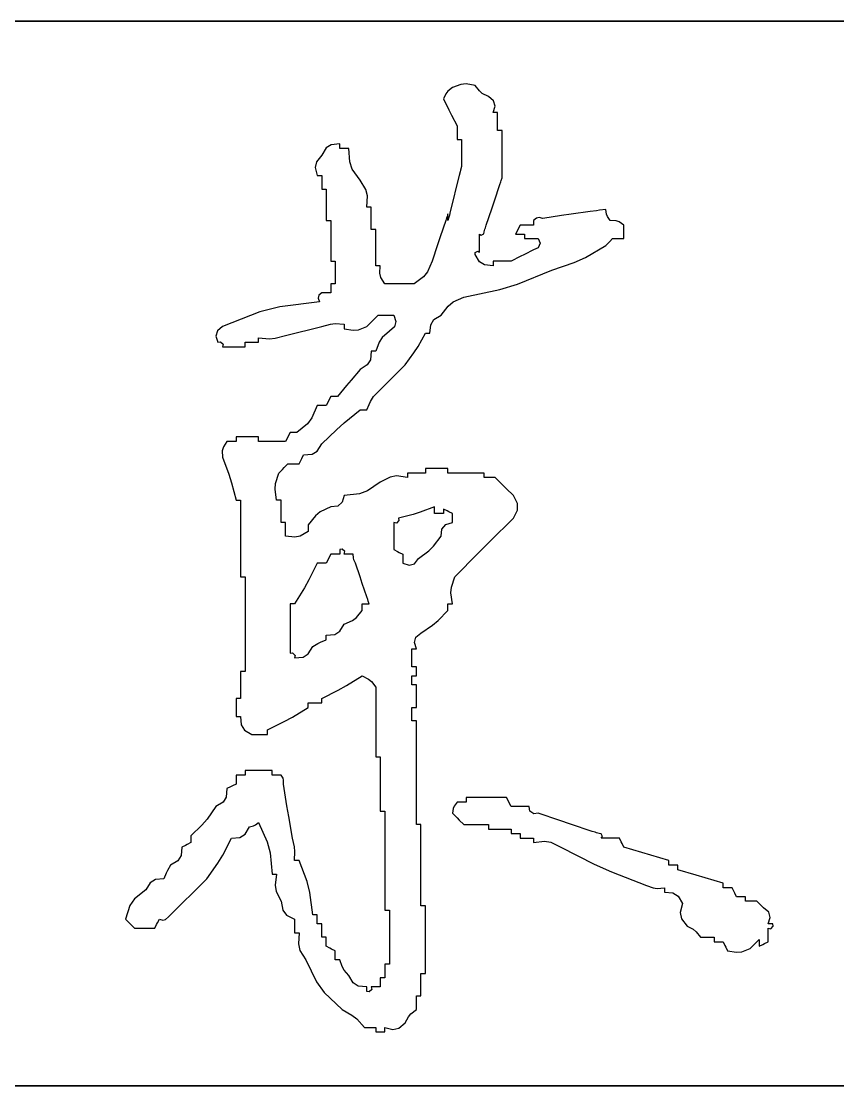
# Model space of a CAD drawing. Extents: x 1109697 to 1467097, y -139975 to 53891.
# Drawn here: x 1191273 to 1191733, y -128273 to -127673 of the extents above; entities that cross this region are included whole.
import ezdxf

# ---------------------------------------------------------------- set-up
doc = ezdxf.new("R2010")
doc.units = 0
doc.header["$LTSCALE"] = 1000
doc.header["$MEASUREMENT"] = 0
doc.layers.add('PUB_TEXT', color=7, linetype='Continuous')
doc.layers.add('图框', color=4, linetype='Continuous', lineweight=35)

# ---------------------------------------------------------------- blocks, each defined once
blk = doc.blocks.new('dianziqianminggry')
for p, q in [((0.105653, 0.082088), (0.10556, 0.081972)), ((0.105865, 0.082257), (0.105653, 0.082088)), ((0.106262, 0.08241), (0.105865, 0.082257)), ((0.106504, 0.082435), (0.106262, 0.08241)), ((0.106924, 0.082363), (0.106504, 0.082435)), ((0.107128, 0.082103), (0.106924, 0.082363)), ((0.107266, 0.081988), (0.107128, 0.082103)), ((0.10556, 0.081972), (0.105441, 0.081728)), ((0.105441, 0.081728), (0.105696, 0.08122)), ((0.107559, 0.081834), (0.107266, 0.081988)), ((0.107794, 0.081634), (0.107559, 0.081834)), ((0.107865, 0.081386), (0.107794, 0.081634)), ((0.105696, 0.08122), (0.105823, 0.080965)), ((0.10777, 0.081093), (0.107865, 0.081386)), ((0.107855, 0.081093), (0.10777, 0.081093)), ((0.107898, 0.081093), (0.107855, 0.081093)), ((0.107982, 0.081093), (0.107898, 0.081093)), ((0.107982, 0.080754), (0.107982, 0.081093)), ((0.105823, 0.080965), (0.106077, 0.080457)), ((0.107982, 0.080584), (0.107982, 0.080754)), ((0.107982, 0.080246), (0.107982, 0.080584)), ((0.106077, 0.080457), (0.106077, 0.080203)), ((0.106077, 0.080203), (0.106077, 0.080076)), ((0.106077, 0.080076), (0.106077, 0.079822)), ((0.108067, 0.080246), (0.107982, 0.080246)), ((0.108109, 0.080246), (0.108067, 0.080246)), ((0.108194, 0.080246), (0.108109, 0.080246)), ((0.108194, 0.079356), (0.108194, 0.080246)), ((0.100174, 0.079574), (0.099931, 0.079423)), ((0.100572, 0.07961), (0.100174, 0.079574)), ((0.100572, 0.079526), (0.100572, 0.07961)), ((0.100572, 0.079483), (0.100572, 0.079526)), ((0.106077, 0.079822), (0.106161, 0.079822)), ((0.106161, 0.079822), (0.106204, 0.079822)), ((0.106204, 0.079822), (0.106288, 0.079822)), ((0.106288, 0.079822), (0.106288, 0.079314)), ((0.099725, 0.079081), (0.099478, 0.078778)), ((0.099931, 0.079423), (0.099725, 0.079081)), ((0.100572, 0.079399), (0.100572, 0.079483)), ((0.100741, 0.079399), (0.100572, 0.079399)), ((0.100826, 0.079399), (0.100741, 0.079399)), ((0.100995, 0.079399), (0.100826, 0.079399)), ((0.101041, 0.078771), (0.100995, 0.079399)), ((0.106288, 0.079314), (0.106288, 0.07906)), ((0.106288, 0.07906), (0.106288, 0.078552)), ((0.108194, 0.078912), (0.108194, 0.079356)), ((0.099478, 0.078778), (0.099418, 0.078507)), ((0.099418, 0.078507), (0.099513, 0.078128)), ((0.101162, 0.078431), (0.101041, 0.078771)), ((0.106288, 0.078552), (0.106246, 0.078382)), ((0.108194, 0.078022), (0.108194, 0.078912)), ((0.099513, 0.078128), (0.099598, 0.078128)), ((0.099598, 0.078128), (0.09964, 0.078128)), ((0.09964, 0.078128), (0.099725, 0.078128)), ((0.099725, 0.078128), (0.099725, 0.077874)), ((0.101524, 0.077917), (0.101162, 0.078431)), ((0.106183, 0.078128), (0.106013, 0.077451)), ((0.106225, 0.078298), (0.106183, 0.078128)), ((0.106246, 0.078382), (0.106225, 0.078298)), ((0.108152, 0.077895), (0.108194, 0.078022)), ((0.099725, 0.077874), (0.099725, 0.077747)), ((0.099725, 0.077747), (0.099725, 0.077493)), ((0.101804, 0.077474), (0.101524, 0.077917)), ((0.107834, 0.076943), (0.108088, 0.077705)), ((0.108088, 0.077705), (0.10813, 0.077832)), ((0.10813, 0.077832), (0.108152, 0.077895)), ((0.099725, 0.077493), (0.099809, 0.077493)), ((0.099809, 0.077493), (0.099852, 0.077493)), ((0.099852, 0.077493), (0.099936, 0.077493)), ((0.099936, 0.077493), (0.099936, 0.0769)), ((0.10188, 0.077169), (0.101804, 0.077474)), ((0.101842, 0.076646), (0.10188, 0.077169)), ((0.105928, 0.077112), (0.105759, 0.076434)), ((0.106013, 0.077451), (0.105928, 0.077112)), ((0.099936, 0.0769), (0.099936, 0.076604)), ((0.099936, 0.076604), (0.099936, 0.076011)), ((0.101927, 0.076646), (0.101842, 0.076646)), ((0.101969, 0.076646), (0.101927, 0.076646)), ((0.102054, 0.076646), (0.101969, 0.076646)), ((0.102054, 0.076223), (0.102054, 0.076646)), ((0.107453, 0.075799), (0.107707, 0.076562)), ((0.107707, 0.076562), (0.107834, 0.076943)), ((0.113064, 0.07654), (0.112767, 0.076498)), ((0.113103, 0.076316), (0.113064, 0.07654)), ((0.099936, 0.076011), (0.100021, 0.076011)), ((0.100021, 0.076011), (0.100064, 0.076011)), ((0.100064, 0.076011), (0.100148, 0.076011)), ((0.100148, 0.076011), (0.100148, 0.075249)), ((0.102054, 0.076011), (0.102054, 0.076223)), ((0.102054, 0.075588), (0.102054, 0.076011)), ((0.105547, 0.076011), (0.105293, 0.075249)), ((0.10559, 0.076138), (0.105547, 0.076011)), ((0.105611, 0.076202), (0.10559, 0.076138)), ((0.105653, 0.076329), (0.105611, 0.076202)), ((0.105653, 0.076202), (0.105653, 0.076329)), ((0.105653, 0.076138), (0.105653, 0.076202)), ((0.105696, 0.07618), (0.105653, 0.076011)), ((0.105653, 0.076011), (0.105653, 0.076138)), ((0.105717, 0.076265), (0.105696, 0.07618)), ((0.105759, 0.076434), (0.105717, 0.076265)), ((0.109807, 0.076126), (0.109676, 0.076011)), ((0.109676, 0.076011), (0.109676, 0.075926)), ((0.10993, 0.076157), (0.109807, 0.076126)), ((0.1101, 0.076117), (0.10993, 0.076157)), ((0.110989, 0.076244), (0.1101, 0.076117)), ((0.111433, 0.076307), (0.110989, 0.076244)), ((0.112323, 0.076434), (0.111433, 0.076307)), ((0.112619, 0.076477), (0.112323, 0.076434)), ((0.112767, 0.076498), (0.112619, 0.076477)), ((0.113149, 0.076201), (0.113103, 0.076316)), ((0.113275, 0.076011), (0.113149, 0.076201)), ((0.113543, 0.076003), (0.113275, 0.076011)), ((0.113691, 0.075953), (0.113543, 0.076003)), ((0.102138, 0.075588), (0.102054, 0.075588)), ((0.102181, 0.075588), (0.102138, 0.075588)), ((0.102266, 0.075588), (0.102181, 0.075588)), ((0.102266, 0.07491), (0.102266, 0.075588)), ((0.107347, 0.075482), (0.107389, 0.075609)), ((0.107389, 0.075609), (0.107411, 0.075672)), ((0.107411, 0.075672), (0.107453, 0.075799)), ((0.108914, 0.075545), (0.108829, 0.075376)), ((0.108956, 0.07563), (0.108914, 0.075545)), ((0.109041, 0.075799), (0.108956, 0.07563)), ((0.109295, 0.075799), (0.109041, 0.075799)), ((0.109422, 0.075799), (0.109295, 0.075799)), ((0.109676, 0.075799), (0.109422, 0.075799)), ((0.109676, 0.075926), (0.109676, 0.075884)), ((0.109676, 0.075884), (0.109676, 0.075799)), ((0.113911, 0.075799), (0.113691, 0.075953)), ((0.113911, 0.075545), (0.113911, 0.075799)), ((0.113911, 0.075418), (0.113911, 0.075545)), ((0.100148, 0.075249), (0.100148, 0.074868)), ((0.105293, 0.075249), (0.105166, 0.074868)), ((0.107135, 0.075037), (0.107135, 0.075376)), ((0.107135, 0.075376), (0.107217, 0.075327)), ((0.107135, 0.074868), (0.107135, 0.075037)), ((0.107217, 0.075327), (0.107337, 0.075388)), ((0.107337, 0.075388), (0.107347, 0.075482)), ((0.108829, 0.075376), (0.108999, 0.075376)), ((0.108999, 0.075376), (0.109083, 0.075376)), ((0.109083, 0.075376), (0.109253, 0.075376)), ((0.109253, 0.075376), (0.109253, 0.075291)), ((0.109253, 0.075291), (0.109253, 0.075249)), ((0.109253, 0.075249), (0.109253, 0.075164)), ((0.109253, 0.075164), (0.109507, 0.075164)), ((0.109507, 0.075164), (0.109634, 0.075164)), ((0.109634, 0.075164), (0.109888, 0.075164)), ((0.109888, 0.075164), (0.109976, 0.074954)), ((0.113191, 0.074974), (0.113254, 0.075037)), ((0.113254, 0.075037), (0.113381, 0.075164)), ((0.113381, 0.075164), (0.113593, 0.075164)), ((0.113593, 0.075164), (0.113699, 0.075164)), ((0.113699, 0.075164), (0.113911, 0.075164)), ((0.113911, 0.075164), (0.113911, 0.075418)), ((0.100148, 0.074868), (0.100148, 0.074105)), ((0.102266, 0.074571), (0.102266, 0.07491)), ((0.102266, 0.073894), (0.102266, 0.074571)), ((0.105166, 0.074868), (0.104912, 0.074105)), ((0.106924, 0.074423), (0.106934, 0.074517)), ((0.106934, 0.074517), (0.107054, 0.074577)), ((0.107054, 0.074577), (0.107135, 0.074529)), ((0.107135, 0.074529), (0.107135, 0.074868)), ((0.109676, 0.074635), (0.109253, 0.074423)), ((0.109885, 0.074727), (0.109676, 0.074635)), ((0.109976, 0.074954), (0.109885, 0.074727)), ((0.112102, 0.074277), (0.113064, 0.074846)), ((0.113064, 0.074846), (0.113191, 0.074974)), ((0.100148, 0.074105), (0.100233, 0.074105)), ((0.100233, 0.074105), (0.100275, 0.074105)), ((0.100275, 0.074105), (0.10036, 0.074105)), ((0.10036, 0.074105), (0.10036, 0.073682)), ((0.104912, 0.074105), (0.104691, 0.07361)), ((0.10713, 0.074081), (0.106924, 0.074423)), ((0.107373, 0.07393), (0.10713, 0.074081)), ((0.108109, 0.074105), (0.10777, 0.074105)), ((0.10777, 0.074105), (0.10777, 0.074021)), ((0.10777, 0.074021), (0.10777, 0.073978)), ((0.108279, 0.074105), (0.108109, 0.074105)), ((0.108617, 0.074105), (0.108279, 0.074105)), ((0.109041, 0.074317), (0.108617, 0.074105)), ((0.109253, 0.074423), (0.109041, 0.074317)), ((0.110523, 0.073682), (0.111582, 0.074039)), ((0.111582, 0.074039), (0.112102, 0.074277)), ((0.10036, 0.073682), (0.10036, 0.07347)), ((0.10235, 0.073894), (0.102266, 0.073894)), ((0.102393, 0.073894), (0.10235, 0.073894)), ((0.102477, 0.073894), (0.102393, 0.073894)), ((0.102452, 0.073545), (0.102477, 0.073894)), ((0.102503, 0.073342), (0.102452, 0.073545)), ((0.104691, 0.07361), (0.1045, 0.073371)), ((0.10777, 0.073894), (0.107373, 0.07393)), ((0.10777, 0.073978), (0.10777, 0.073894)), ((0.108924, 0.073026), (0.110523, 0.073682)), ((0.100233, 0.073047), (0.100148, 0.073047)), ((0.100148, 0.073047), (0.100148, 0.072877)), ((0.100275, 0.073047), (0.100233, 0.073047)), ((0.10036, 0.073047), (0.100275, 0.073047)), ((0.10036, 0.07347), (0.10036, 0.073047)), ((0.102689, 0.073047), (0.102503, 0.073342)), ((0.103239, 0.073047), (0.102689, 0.073047)), ((0.103515, 0.073047), (0.103239, 0.073047)), ((0.104065, 0.073047), (0.103515, 0.073047)), ((0.1045, 0.073371), (0.104065, 0.073047)), ((0.108085, 0.072768), (0.108924, 0.073026)), ((0.09959, 0.072512), (0.099552, 0.072361)), ((0.099725, 0.072623), (0.09959, 0.072512)), ((0.099894, 0.072623), (0.099725, 0.072623)), ((0.099979, 0.072623), (0.099894, 0.072623)), ((0.100148, 0.072623), (0.099979, 0.072623)), ((0.100148, 0.072877), (0.100148, 0.072793)), ((0.100148, 0.072793), (0.100148, 0.072623)), ((0.106394, 0.072412), (0.108085, 0.072768)), ((0.099619, 0.0722), (0.097755, 0.07196)), ((0.099552, 0.072361), (0.099619, 0.0722)), ((0.10566, 0.071999), (0.105899, 0.072191)), ((0.105899, 0.072191), (0.106394, 0.072412)), ((0.096817, 0.07172), (0.095067, 0.071035)), ((0.097755, 0.07196), (0.096817, 0.07172)), ((0.10216, 0.071353), (0.102371, 0.071565)), ((0.102371, 0.071565), (0.102668, 0.071565)), ((0.102668, 0.071565), (0.102816, 0.071565)), ((0.102816, 0.071565), (0.103112, 0.071565)), ((0.103112, 0.071565), (0.103207, 0.071271)), ((0.104994, 0.071358), (0.105336, 0.071565)), ((0.105336, 0.071565), (0.10566, 0.071999)), ((0.095067, 0.071035), (0.094832, 0.070836)), ((0.099047, 0.070866), (0.099725, 0.071035)), ((0.099725, 0.071035), (0.100134, 0.071153)), ((0.100134, 0.071153), (0.100359, 0.071175)), ((0.100359, 0.071175), (0.100783, 0.071141)), ((0.100783, 0.071141), (0.100783, 0.071057)), ((0.100783, 0.071057), (0.100783, 0.071014)), ((0.100783, 0.071014), (0.100783, 0.070929)), ((0.101445, 0.070882), (0.101842, 0.071035)), ((0.101842, 0.071035), (0.102054, 0.071247)), ((0.102054, 0.071247), (0.10216, 0.071353)), ((0.103136, 0.071023), (0.102901, 0.070824)), ((0.103207, 0.071271), (0.103136, 0.071023)), ((0.104806, 0.070718), (0.104842, 0.071116)), ((0.104842, 0.071116), (0.104994, 0.071358)), ((0.094832, 0.070836), (0.094761, 0.070588)), ((0.094761, 0.070588), (0.094855, 0.070294)), ((0.096761, 0.070421), (0.096761, 0.070506)), ((0.096761, 0.070506), (0.097269, 0.070464)), ((0.097537, 0.070487), (0.098031, 0.070612)), ((0.098031, 0.070612), (0.098708, 0.070781)), ((0.098708, 0.070781), (0.099047, 0.070866)), ((0.100783, 0.070929), (0.101203, 0.070858)), ((0.101203, 0.070858), (0.101445, 0.070882)), ((0.102563, 0.070515), (0.102421, 0.070302)), ((0.102901, 0.070824), (0.102563, 0.070515)), ((0.104249, 0.070104), (0.104595, 0.070718)), ((0.104595, 0.070718), (0.104679, 0.070718)), ((0.104679, 0.070718), (0.104722, 0.070718)), ((0.104722, 0.070718), (0.104806, 0.070718)), ((0.094855, 0.070294), (0.094972, 0.07032)), ((0.094972, 0.07032), (0.095092, 0.0702)), ((0.095092, 0.0702), (0.095067, 0.070083)), ((0.095067, 0.070083), (0.09549, 0.070083)), ((0.09549, 0.070083), (0.095702, 0.070083)), ((0.095702, 0.070083), (0.096125, 0.070083)), ((0.096125, 0.07021), (0.096125, 0.070294)), ((0.096125, 0.070294), (0.096379, 0.070294)), ((0.096125, 0.070167), (0.096125, 0.07021)), ((0.096125, 0.070083), (0.096125, 0.070167)), ((0.096379, 0.070294), (0.096506, 0.070294)), ((0.096506, 0.070294), (0.096761, 0.070294)), ((0.096761, 0.070379), (0.096761, 0.070421)), ((0.096761, 0.070294), (0.096761, 0.070379)), ((0.097269, 0.070464), (0.097537, 0.070487)), ((0.102421, 0.070302), (0.102266, 0.069871)), ((0.104057, 0.069805), (0.104249, 0.070104)), ((0.102054, 0.069871), (0.102018, 0.069473)), ((0.102138, 0.069871), (0.102054, 0.069871)), ((0.102181, 0.069871), (0.102138, 0.069871)), ((0.102266, 0.069871), (0.102181, 0.069871)), ((0.103642, 0.069236), (0.104057, 0.069805)), ((0.101524, 0.069024), (0.101101, 0.068516)), ((0.101866, 0.069231), (0.101524, 0.069024)), ((0.102018, 0.069473), (0.101866, 0.069231)), ((0.103049, 0.068643), (0.103642, 0.069236)), ((0.101101, 0.068516), (0.100889, 0.068262)), ((0.102752, 0.068346), (0.103049, 0.068643)), ((0.100889, 0.068262), (0.100466, 0.067754)), ((0.10216, 0.067754), (0.102752, 0.068346)), ((0.100064, 0.067584), (0.100021, 0.067499)), ((0.100148, 0.067754), (0.100064, 0.067584)), ((0.100275, 0.067754), (0.100148, 0.067754)), ((0.100339, 0.067754), (0.100275, 0.067754)), ((0.100466, 0.067754), (0.100339, 0.067754)), ((0.101954, 0.067379), (0.102018, 0.067507)), ((0.102018, 0.067507), (0.10216, 0.067754)), ((0.099513, 0.06733), (0.099265, 0.066745)), ((0.099682, 0.06733), (0.099513, 0.06733)), ((0.099767, 0.06733), (0.099682, 0.06733)), ((0.099936, 0.06733), (0.099767, 0.06733)), ((0.100021, 0.067499), (0.099936, 0.06733)), ((0.100785, 0.066506), (0.101524, 0.067118)), ((0.101524, 0.067118), (0.101651, 0.067118)), ((0.101651, 0.067118), (0.101715, 0.067118)), ((0.101715, 0.067118), (0.101842, 0.067118)), ((0.101842, 0.067118), (0.101954, 0.067379)), ((0.099265, 0.066745), (0.099052, 0.066462)), ((0.100424, 0.066188), (0.100785, 0.066506)), ((0.098243, 0.06606), (0.098158, 0.06589)), ((0.09837, 0.06606), (0.098243, 0.06606)), ((0.098433, 0.06606), (0.09837, 0.06606)), ((0.09856, 0.06606), (0.098433, 0.06606)), ((0.099052, 0.066462), (0.09856, 0.06606)), ((0.099725, 0.06553), (0.100424, 0.066188)), ((0.095278, 0.065636), (0.095107, 0.06538)), ((0.095448, 0.065636), (0.095278, 0.065636)), ((0.095533, 0.065636), (0.095448, 0.065636)), ((0.095702, 0.065636), (0.095533, 0.065636)), ((0.096125, 0.065848), (0.095702, 0.065848)), ((0.095702, 0.065848), (0.095702, 0.065763)), ((0.095702, 0.065763), (0.095702, 0.065721)), ((0.095702, 0.065721), (0.095702, 0.065636)), ((0.096337, 0.065848), (0.096125, 0.065848)), ((0.096761, 0.065848), (0.096337, 0.065848)), ((0.096761, 0.065763), (0.096761, 0.065848)), ((0.096761, 0.065721), (0.096761, 0.065763)), ((0.096761, 0.065636), (0.096761, 0.065721)), ((0.097269, 0.065636), (0.096761, 0.065636)), ((0.097523, 0.065636), (0.097269, 0.065636)), ((0.098031, 0.065636), (0.097523, 0.065636)), ((0.098116, 0.065806), (0.098031, 0.065636)), ((0.098158, 0.06589), (0.098116, 0.065806)), ((0.099518, 0.065188), (0.099725, 0.06553)), ((0.095107, 0.06538), (0.095056, 0.065203)), ((0.095056, 0.065203), (0.095067, 0.064895)), ((0.098793, 0.064832), (0.098878, 0.065001)), ((0.098878, 0.065001), (0.099276, 0.065037)), ((0.099276, 0.065037), (0.099518, 0.065188)), ((0.095067, 0.064895), (0.095357, 0.064103)), ((0.097967, 0.064408), (0.098137, 0.064578)), ((0.098137, 0.064578), (0.098349, 0.064578)), ((0.098349, 0.064578), (0.098454, 0.064578)), ((0.098454, 0.064578), (0.098666, 0.064578)), ((0.098666, 0.064578), (0.098751, 0.064747)), ((0.098751, 0.064747), (0.098793, 0.064832)), ((0.095357, 0.064103), (0.095484, 0.063699)), ((0.097558, 0.063668), (0.097713, 0.064154)), ((0.097713, 0.064154), (0.097883, 0.064324)), ((0.097883, 0.064324), (0.097967, 0.064408)), ((0.103238, 0.064016), (0.102936, 0.063965)), ((0.103748, 0.063942), (0.103238, 0.064016)), ((0.104086, 0.064154), (0.103748, 0.064154)), ((0.103748, 0.064154), (0.103748, 0.064069)), ((0.103748, 0.064069), (0.103748, 0.064027)), ((0.103748, 0.064027), (0.103748, 0.063942)), ((0.104256, 0.064154), (0.104086, 0.064154)), ((0.104595, 0.064154), (0.104256, 0.064154)), ((0.105018, 0.064366), (0.104595, 0.064366)), ((0.104595, 0.064366), (0.104595, 0.064281)), ((0.104595, 0.064281), (0.104595, 0.064239)), ((0.104595, 0.064239), (0.104595, 0.064154)), ((0.10523, 0.064366), (0.105018, 0.064366)), ((0.105653, 0.064366), (0.10523, 0.064366)), ((0.105653, 0.064281), (0.105653, 0.064366)), ((0.105653, 0.064239), (0.105653, 0.064281)), ((0.105653, 0.064154), (0.105653, 0.064239)), ((0.106331, 0.064154), (0.105653, 0.064154)), ((0.106669, 0.064154), (0.106331, 0.064154)), ((0.107347, 0.064154), (0.106669, 0.064154)), ((0.107347, 0.064069), (0.107347, 0.064154)), ((0.107347, 0.064027), (0.107347, 0.064069)), ((0.107347, 0.063942), (0.107347, 0.064027)), ((0.095484, 0.063699), (0.095702, 0.062884)), ((0.097535, 0.063388), (0.097558, 0.063668)), ((0.102477, 0.063731), (0.10188, 0.063322)), ((0.102936, 0.063965), (0.102477, 0.063731)), ((0.107559, 0.063942), (0.107347, 0.063942)), ((0.107665, 0.063942), (0.107559, 0.063942)), ((0.107876, 0.063942), (0.107665, 0.063942)), ((0.108215, 0.063604), (0.107876, 0.063942)), ((0.108385, 0.063434), (0.108215, 0.063604)), ((0.097607, 0.062884), (0.097535, 0.063388)), ((0.100783, 0.063095), (0.100692, 0.062778)), ((0.101502, 0.06318), (0.100783, 0.063095)), ((0.10188, 0.063322), (0.101502, 0.06318)), ((0.108723, 0.063095), (0.108385, 0.063434)), ((0.108917, 0.062719), (0.108723, 0.063095)), ((0.095702, 0.062884), (0.095787, 0.062884)), ((0.095787, 0.062884), (0.095829, 0.062884)), ((0.095829, 0.062884), (0.095914, 0.062884)), ((0.095914, 0.062884), (0.095914, 0.061444)), ((0.097692, 0.062884), (0.097607, 0.062884)), ((0.097734, 0.062884), (0.097692, 0.062884)), ((0.097819, 0.062884), (0.097734, 0.062884)), ((0.097819, 0.06246), (0.097819, 0.062884)), ((0.100148, 0.062566), (0.09966, 0.06233)), ((0.100477, 0.062599), (0.100148, 0.062566)), ((0.100692, 0.062778), (0.100477, 0.062599)), ((0.105018, 0.062566), (0.104354, 0.062316)), ((0.105018, 0.062439), (0.105018, 0.062566)), ((0.108917, 0.062414), (0.108917, 0.062719)), ((0.097819, 0.062249), (0.097819, 0.06246)), ((0.097819, 0.061825), (0.097819, 0.062249)), ((0.099428, 0.062143), (0.09909, 0.061719)), ((0.09966, 0.06233), (0.099428, 0.062143)), ((0.104013, 0.062209), (0.103324, 0.062037)), ((0.103324, 0.062037), (0.10335, 0.06192)), ((0.104354, 0.062316), (0.104013, 0.062209)), ((0.105018, 0.062376), (0.105018, 0.062439)), ((0.105018, 0.062249), (0.105018, 0.062376)), ((0.105187, 0.062249), (0.105018, 0.062249)), ((0.105272, 0.062249), (0.105187, 0.062249)), ((0.105441, 0.062249), (0.105272, 0.062249)), ((0.105611, 0.062376), (0.105441, 0.06246)), ((0.105441, 0.06246), (0.105441, 0.062376)), ((0.105441, 0.062376), (0.105441, 0.062333)), ((0.105441, 0.062333), (0.105441, 0.062249)), ((0.105696, 0.062333), (0.105611, 0.062376)), ((0.105865, 0.062249), (0.105696, 0.062333)), ((0.105865, 0.062079), (0.105865, 0.062249)), ((0.105865, 0.061994), (0.105865, 0.062079)), ((0.107622, 0.060936), (0.108723, 0.062037)), ((0.108723, 0.062037), (0.108917, 0.062414)), ((0.097904, 0.061825), (0.097819, 0.061825)), ((0.097946, 0.061825), (0.097904, 0.061825)), ((0.098031, 0.061825), (0.097946, 0.061825)), ((0.098031, 0.061571), (0.098031, 0.061825)), ((0.098031, 0.061444), (0.098031, 0.061571)), ((0.09909, 0.061719), (0.09909, 0.061592)), ((0.09909, 0.061592), (0.09909, 0.061529)), ((0.09909, 0.061529), (0.09909, 0.061402)), ((0.103229, 0.0618), (0.103112, 0.061825)), ((0.103112, 0.061825), (0.103112, 0.061317)), ((0.10335, 0.06192), (0.103229, 0.0618)), ((0.105336, 0.06119), (0.105368, 0.061519)), ((0.105368, 0.061519), (0.105547, 0.061734)), ((0.105547, 0.061734), (0.105865, 0.061825)), ((0.105865, 0.061825), (0.105865, 0.061994)), ((0.095914, 0.061444), (0.095914, 0.060724)), ((0.098031, 0.06119), (0.098031, 0.061444)), ((0.09846, 0.061139), (0.098031, 0.06119)), ((0.098713, 0.06119), (0.09846, 0.061139)), ((0.09909, 0.061402), (0.098713, 0.06119)), ((0.103112, 0.061317), (0.103112, 0.061063)), ((0.103112, 0.061063), (0.103112, 0.060555)), ((0.104972, 0.060714), (0.105336, 0.06119)), ((0.095914, 0.060724), (0.095914, 0.059284)), ((0.100689, 0.06058), (0.100572, 0.060555)), ((0.100572, 0.060555), (0.100572, 0.06047)), ((0.100809, 0.06046), (0.100689, 0.06058)), ((0.103112, 0.060555), (0.103282, 0.06047)), ((0.104753, 0.060495), (0.104972, 0.060714)), ((0.107072, 0.060385), (0.107622, 0.060936)), ((0.100021, 0.060089), (0.099936, 0.05992)), ((0.100064, 0.060174), (0.100021, 0.060089)), ((0.100148, 0.060343), (0.100064, 0.060174)), ((0.100318, 0.060343), (0.100148, 0.060343)), ((0.100402, 0.060343), (0.100318, 0.060343)), ((0.100572, 0.060343), (0.100402, 0.060343)), ((0.100572, 0.06047), (0.100572, 0.060428)), ((0.100572, 0.060428), (0.100572, 0.060343)), ((0.100783, 0.060343), (0.100809, 0.06046)), ((0.100953, 0.060343), (0.100783, 0.060343)), ((0.101037, 0.060343), (0.100953, 0.060343)), ((0.101207, 0.060343), (0.101037, 0.060343)), ((0.101218, 0.060169), (0.101207, 0.060343)), ((0.101241, 0.060079), (0.101218, 0.060169)), ((0.101313, 0.05992), (0.101241, 0.060079)), ((0.103282, 0.06047), (0.103367, 0.060428)), ((0.103367, 0.060428), (0.103536, 0.060343)), ((0.103536, 0.060343), (0.103536, 0.060174)), ((0.103536, 0.060174), (0.103536, 0.060089)), ((0.103536, 0.060089), (0.103536, 0.05992)), ((0.104077, 0.059896), (0.104277, 0.060131)), ((0.104277, 0.060131), (0.104753, 0.060495)), ((0.105971, 0.059284), (0.107072, 0.060385)), ((0.099513, 0.05992), (0.099123, 0.05914)), ((0.099682, 0.05992), (0.099513, 0.05992)), ((0.099767, 0.05992), (0.099682, 0.05992)), ((0.099936, 0.05992), (0.099767, 0.05992)), ((0.101524, 0.059284), (0.101313, 0.05992)), ((0.103536, 0.05992), (0.103829, 0.059825)), ((0.103829, 0.059825), (0.104077, 0.059896)), ((0.095914, 0.059284), (0.095998, 0.059284)), ((0.095998, 0.059284), (0.096041, 0.059284)), ((0.096041, 0.059284), (0.096125, 0.059284)), ((0.096125, 0.059284), (0.096125, 0.057506)), ((0.099123, 0.05914), (0.09891, 0.058757)), ((0.10163, 0.058967), (0.101524, 0.059284)), ((0.105816, 0.058799), (0.105971, 0.059284)), ((0.09891, 0.058757), (0.098454, 0.058014)), ((0.101842, 0.058332), (0.10163, 0.058967)), ((0.105792, 0.058519), (0.105816, 0.058799)), ((0.105865, 0.058014), (0.105792, 0.058519)), ((0.098327, 0.058014), (0.098243, 0.058014)), ((0.098243, 0.058014), (0.098243, 0.057082)), ((0.09837, 0.058014), (0.098327, 0.058014)), ((0.098454, 0.058014), (0.09837, 0.058014)), ((0.10163, 0.057887), (0.10163, 0.058014)), ((0.10163, 0.058014), (0.101757, 0.058014)), ((0.101757, 0.058014), (0.101821, 0.058014)), ((0.101821, 0.058014), (0.101948, 0.058014)), ((0.101884, 0.058205), (0.101842, 0.058332)), ((0.101906, 0.058141), (0.101884, 0.058205)), ((0.101948, 0.058014), (0.101906, 0.058141)), ((0.105653, 0.057887), (0.105653, 0.058014)), ((0.105653, 0.058014), (0.105738, 0.058014)), ((0.105738, 0.058014), (0.10578, 0.058014)), ((0.10578, 0.058014), (0.105865, 0.058014)), ((0.096125, 0.057506), (0.096125, 0.056617)), ((0.101362, 0.057369), (0.10163, 0.057696)), ((0.10163, 0.057823), (0.10163, 0.057887)), ((0.10163, 0.057696), (0.10163, 0.057823)), ((0.105191, 0.057223), (0.105653, 0.057696)), ((0.105653, 0.057823), (0.105653, 0.057887)), ((0.105653, 0.057696), (0.105653, 0.057823)), ((0.098243, 0.057082), (0.098243, 0.056617)), ((0.100577, 0.056719), (0.100783, 0.057061)), ((0.100783, 0.057061), (0.101173, 0.057227)), ((0.101173, 0.057227), (0.101362, 0.057369)), ((0.104383, 0.056638), (0.104932, 0.057007)), ((0.104932, 0.057007), (0.105191, 0.057223)), ((0.096125, 0.056617), (0.096125, 0.054838)), ((0.098243, 0.056617), (0.098243, 0.055685)), ((0.099936, 0.056532), (0.100334, 0.056568)), ((0.099936, 0.056447), (0.099936, 0.056532)), ((0.100334, 0.056568), (0.100577, 0.056719)), ((0.104148, 0.056438), (0.104383, 0.056638)), ((0.099095, 0.055661), (0.099301, 0.056003)), ((0.099301, 0.056003), (0.099547, 0.056144)), ((0.099547, 0.056144), (0.099675, 0.056208)), ((0.099675, 0.056208), (0.099936, 0.05632)), ((0.099936, 0.056405), (0.099936, 0.056447)), ((0.099936, 0.05632), (0.099936, 0.056405)), ((0.104077, 0.05619), (0.104148, 0.056438)), ((0.104171, 0.055897), (0.104077, 0.05619)), ((0.098243, 0.055685), (0.09836, 0.05571)), ((0.09836, 0.05571), (0.09848, 0.05559)), ((0.09848, 0.05559), (0.098454, 0.055473)), ((0.098454, 0.055473), (0.098852, 0.055509)), ((0.098852, 0.055509), (0.099095, 0.055661)), ((0.103959, 0.055558), (0.103959, 0.055897)), ((0.103959, 0.055897), (0.104044, 0.055897)), ((0.103959, 0.055389), (0.103959, 0.055558)), ((0.104044, 0.055897), (0.104086, 0.055897)), ((0.104086, 0.055897), (0.104171, 0.055897)), ((0.103959, 0.05505), (0.103959, 0.055389)), ((0.104044, 0.05505), (0.103959, 0.05505)), ((0.104086, 0.05505), (0.104044, 0.05505)), ((0.104171, 0.05505), (0.104086, 0.05505)), ((0.104171, 0.05488), (0.104171, 0.05505)), ((0.095998, 0.054838), (0.095914, 0.054838)), ((0.095914, 0.054838), (0.095914, 0.05433)), ((0.096041, 0.054838), (0.095998, 0.054838)), ((0.096125, 0.054838), (0.096041, 0.054838)), ((0.100887, 0.05417), (0.10163, 0.054626)), ((0.10163, 0.054626), (0.101921, 0.054468)), ((0.103959, 0.054457), (0.103959, 0.054626)), ((0.103959, 0.054626), (0.104044, 0.054626)), ((0.104044, 0.054626), (0.104086, 0.054626)), ((0.104086, 0.054626), (0.104171, 0.054626)), ((0.104171, 0.054796), (0.104171, 0.05488)), ((0.104171, 0.054626), (0.104171, 0.054796)), ((0.095914, 0.05433), (0.095914, 0.054076)), ((0.095914, 0.054076), (0.095914, 0.053568)), ((0.100505, 0.053958), (0.100887, 0.05417)), ((0.101921, 0.054468), (0.102057, 0.054354)), ((0.102057, 0.054354), (0.102266, 0.054097)), ((0.102266, 0.054097), (0.102266, 0.052784)), ((0.103959, 0.054372), (0.103959, 0.054457)), ((0.103959, 0.054203), (0.103959, 0.054372)), ((0.104044, 0.054203), (0.103959, 0.054203)), ((0.104086, 0.054203), (0.104044, 0.054203)), ((0.104171, 0.054203), (0.104086, 0.054203)), ((0.104171, 0.053779), (0.104171, 0.054203)), ((0.095787, 0.053568), (0.095702, 0.053568)), ((0.095702, 0.053568), (0.095702, 0.053229)), ((0.095829, 0.053568), (0.095787, 0.053568)), ((0.095914, 0.053568), (0.095829, 0.053568)), ((0.099725, 0.053568), (0.100505, 0.053958)), ((0.099725, 0.053483), (0.099725, 0.053568)), ((0.104171, 0.053568), (0.104171, 0.053779)), ((0.104171, 0.053144), (0.104171, 0.053568)), ((0.095702, 0.053229), (0.095702, 0.053059)), ((0.095702, 0.053059), (0.095702, 0.052721)), ((0.098346, 0.052688), (0.09909, 0.053144)), ((0.09909, 0.053271), (0.09909, 0.053356)), ((0.09909, 0.053356), (0.099344, 0.053356)), ((0.09909, 0.053229), (0.09909, 0.053271)), ((0.09909, 0.053144), (0.09909, 0.053229)), ((0.099344, 0.053356), (0.099471, 0.053356)), ((0.099471, 0.053356), (0.099725, 0.053356)), ((0.099725, 0.053441), (0.099725, 0.053483)), ((0.099725, 0.053356), (0.099725, 0.053441)), ((0.103959, 0.05289), (0.103959, 0.053144)), ((0.103959, 0.053144), (0.104044, 0.053144)), ((0.104044, 0.053144), (0.104086, 0.053144)), ((0.104086, 0.053144), (0.104171, 0.053144)), ((0.095702, 0.052721), (0.095787, 0.052721)), ((0.095787, 0.052721), (0.095829, 0.052721)), ((0.095829, 0.052721), (0.095914, 0.052721)), ((0.095914, 0.052721), (0.09595, 0.052323)), ((0.097964, 0.052476), (0.098346, 0.052688)), ((0.102266, 0.052784), (0.102266, 0.052128)), ((0.103959, 0.052763), (0.103959, 0.05289)), ((0.103959, 0.052509), (0.103959, 0.052763)), ((0.104044, 0.052509), (0.103959, 0.052509)), ((0.104086, 0.052509), (0.104044, 0.052509)), ((0.104171, 0.052509), (0.104086, 0.052509)), ((0.104171, 0.050561), (0.104171, 0.052509)), ((0.09595, 0.052323), (0.096101, 0.05208)), ((0.096101, 0.05208), (0.096443, 0.051874)), ((0.097184, 0.052086), (0.097964, 0.052476)), ((0.097184, 0.052001), (0.097184, 0.052086)), ((0.097184, 0.051959), (0.097184, 0.052001)), ((0.102266, 0.052128), (0.102266, 0.050815)), ((0.096443, 0.051874), (0.096739, 0.051874)), ((0.096739, 0.051874), (0.096888, 0.051874)), ((0.096888, 0.051874), (0.097184, 0.051874)), ((0.097184, 0.051874), (0.097184, 0.051959)), ((0.102266, 0.050815), (0.10235, 0.050815)), ((0.10235, 0.050815), (0.102393, 0.050815)), ((0.102393, 0.050815), (0.102477, 0.050815)), ((0.102477, 0.050815), (0.102477, 0.049799)), ((0.104171, 0.049587), (0.104171, 0.050561)), ((0.096633, 0.05018), (0.096125, 0.05018)), ((0.096125, 0.05018), (0.096125, 0.050095)), ((0.096125, 0.050095), (0.096125, 0.050053)), ((0.096125, 0.050053), (0.096125, 0.049968)), ((0.096888, 0.05018), (0.096633, 0.05018)), ((0.097396, 0.05018), (0.096888, 0.05018)), ((0.097396, 0.050095), (0.097396, 0.05018)), ((0.097396, 0.050053), (0.097396, 0.050095)), ((0.097396, 0.049968), (0.097396, 0.050053)), ((0.095702, 0.049545), (0.095533, 0.04946)), ((0.095871, 0.049968), (0.095702, 0.049968)), ((0.095702, 0.049968), (0.095702, 0.049799)), ((0.095702, 0.049799), (0.095702, 0.049714)), ((0.095702, 0.049714), (0.095702, 0.049545)), ((0.095956, 0.049968), (0.095871, 0.049968)), ((0.096125, 0.049968), (0.095956, 0.049968)), ((0.097565, 0.049968), (0.097396, 0.049968)), ((0.09765, 0.049968), (0.097565, 0.049968)), ((0.097819, 0.049968), (0.09765, 0.049968)), ((0.097912, 0.049821), (0.097819, 0.049968)), ((0.097938, 0.049719), (0.097912, 0.049821)), ((0.097925, 0.049545), (0.097938, 0.049719)), ((0.098094, 0.048528), (0.097925, 0.049545)), ((0.102477, 0.049799), (0.102477, 0.049291)), ((0.104171, 0.047639), (0.104171, 0.049587)), ((0.095278, 0.049333), (0.095242, 0.048935)), ((0.095448, 0.049418), (0.095278, 0.049333)), ((0.095533, 0.04946), (0.095448, 0.049418)), ((0.102477, 0.049291), (0.102477, 0.048274)), ((0.095091, 0.048693), (0.094749, 0.048486)), ((0.095242, 0.048935), (0.095091, 0.048693)), ((0.098179, 0.04802), (0.098094, 0.048528)), ((0.10595, 0.048508), (0.105904, 0.048393)), ((0.106077, 0.048698), (0.10595, 0.048508)), ((0.106246, 0.048698), (0.106077, 0.048698)), ((0.106331, 0.048698), (0.106246, 0.048698)), ((0.1065, 0.048698), (0.106331, 0.048698)), ((0.107262, 0.04891), (0.1065, 0.04891)), ((0.1065, 0.04891), (0.1065, 0.048825)), ((0.1065, 0.048825), (0.1065, 0.048783)), ((0.1065, 0.048783), (0.1065, 0.048698)), ((0.107643, 0.04891), (0.107262, 0.04891)), ((0.108406, 0.04891), (0.107643, 0.04891)), ((0.10849, 0.04874), (0.108406, 0.04891)), ((0.108533, 0.048656), (0.10849, 0.04874)), ((0.108617, 0.048486), (0.108533, 0.048656)), ((0.094749, 0.048486), (0.094343, 0.04789)), ((0.098349, 0.047004), (0.098179, 0.04802)), ((0.102477, 0.048274), (0.102562, 0.048274)), ((0.102562, 0.048274), (0.102604, 0.048274)), ((0.102604, 0.048274), (0.102689, 0.048274)), ((0.102689, 0.048274), (0.102689, 0.046411)), ((0.105904, 0.048393), (0.105865, 0.048169)), ((0.105865, 0.048169), (0.106077, 0.047957)), ((0.108956, 0.048486), (0.108617, 0.048486)), ((0.109126, 0.048486), (0.108956, 0.048486)), ((0.109464, 0.048486), (0.109126, 0.048486)), ((0.109493, 0.048276), (0.109464, 0.048486)), ((0.109678, 0.048137), (0.109493, 0.048276)), ((0.109888, 0.048169), (0.109678, 0.048137)), ((0.110904, 0.04783), (0.109888, 0.048169)), ((0.094105, 0.047609), (0.093585, 0.04711)), ((0.094343, 0.04789), (0.094105, 0.047609)), ((0.09613, 0.047191), (0.096337, 0.047533)), ((0.096337, 0.047533), (0.09652, 0.047583)), ((0.09652, 0.047583), (0.096611, 0.047629)), ((0.096611, 0.047629), (0.096761, 0.047745)), ((0.096761, 0.047745), (0.097169, 0.046825)), ((0.104256, 0.047639), (0.104171, 0.047639)), ((0.104298, 0.047639), (0.104256, 0.047639)), ((0.104383, 0.047639), (0.104298, 0.047639)), ((0.104383, 0.046115), (0.104383, 0.047639)), ((0.106077, 0.047957), (0.106183, 0.047851)), ((0.106183, 0.047851), (0.106394, 0.047639)), ((0.106394, 0.047639), (0.10686, 0.047639)), ((0.10686, 0.047639), (0.107093, 0.047639)), ((0.107093, 0.047639), (0.107559, 0.047639)), ((0.107559, 0.047639), (0.107559, 0.047555)), ((0.107559, 0.047555), (0.107559, 0.047512)), ((0.107559, 0.047512), (0.107559, 0.047427)), ((0.111412, 0.04766), (0.110904, 0.04783)), ((0.112429, 0.047322), (0.111412, 0.04766)), ((0.093585, 0.04711), (0.093585, 0.046983)), ((0.095084, 0.046209), (0.09549, 0.047004)), ((0.09549, 0.047004), (0.095888, 0.04704)), ((0.095888, 0.04704), (0.09613, 0.047191)), ((0.098441, 0.046589), (0.098349, 0.047004)), ((0.107559, 0.047427), (0.107982, 0.047427)), ((0.107982, 0.047427), (0.108194, 0.047427)), ((0.108194, 0.047427), (0.108617, 0.047427)), ((0.108617, 0.047427), (0.108617, 0.047343)), ((0.108617, 0.047343), (0.108617, 0.0473)), ((0.108617, 0.0473), (0.108617, 0.047216)), ((0.108617, 0.047216), (0.108787, 0.047216)), ((0.108787, 0.047216), (0.108871, 0.047216)), ((0.108871, 0.047216), (0.109041, 0.047216)), ((0.109041, 0.047216), (0.109041, 0.047131)), ((0.109041, 0.047131), (0.109041, 0.047089)), ((0.109041, 0.047089), (0.109041, 0.047004)), ((0.109041, 0.047004), (0.109295, 0.047004)), ((0.109295, 0.047004), (0.109422, 0.047004)), ((0.109422, 0.047004), (0.109676, 0.047004)), ((0.109676, 0.047004), (0.109676, 0.046919)), ((0.112556, 0.047279), (0.112429, 0.047322)), ((0.112619, 0.047258), (0.112556, 0.047279)), ((0.112746, 0.047216), (0.112619, 0.047258)), ((0.11284, 0.047206), (0.112746, 0.047216)), ((0.1129, 0.047085), (0.11284, 0.047206)), ((0.112852, 0.047004), (0.1129, 0.047085)), ((0.113191, 0.047004), (0.112852, 0.047004)), ((0.11336, 0.047004), (0.113191, 0.047004)), ((0.113699, 0.047004), (0.11336, 0.047004)), ((0.113784, 0.046835), (0.113699, 0.047004)), ((0.093161, 0.046581), (0.093125, 0.046183)), ((0.093331, 0.046665), (0.093161, 0.046581)), ((0.093415, 0.046708), (0.093331, 0.046665)), ((0.093585, 0.046792), (0.093415, 0.046708)), ((0.093585, 0.046983), (0.093585, 0.046919)), ((0.093585, 0.046919), (0.093585, 0.046792)), ((0.097169, 0.046825), (0.097303, 0.046312)), ((0.098463, 0.046371), (0.098441, 0.046589)), ((0.109676, 0.046919), (0.109676, 0.046877)), ((0.109676, 0.046877), (0.109676, 0.046792)), ((0.109676, 0.046792), (0.110186, 0.046866)), ((0.110186, 0.046866), (0.110488, 0.046815)), ((0.110488, 0.046815), (0.110946, 0.046581)), ((0.110946, 0.046581), (0.112521, 0.045787)), ((0.113826, 0.04675), (0.113784, 0.046835)), ((0.113911, 0.046581), (0.113826, 0.04675)), ((0.114758, 0.046326), (0.113911, 0.046581)), ((0.093125, 0.046183), (0.092974, 0.04594)), ((0.094848, 0.045823), (0.095084, 0.046209)), ((0.097303, 0.046312), (0.097396, 0.04531)), ((0.098454, 0.045945), (0.098463, 0.046371)), ((0.102689, 0.046411), (0.102689, 0.04548)), ((0.104383, 0.045353), (0.104383, 0.046115)), ((0.115181, 0.046199), (0.114758, 0.046326)), ((0.116028, 0.045945), (0.115181, 0.046199)), ((0.092632, 0.045734), (0.09249, 0.045488)), ((0.092974, 0.04594), (0.092632, 0.045734)), ((0.094326, 0.045098), (0.094848, 0.045823)), ((0.098539, 0.045945), (0.098454, 0.045945)), ((0.098581, 0.045945), (0.098539, 0.045945)), ((0.098666, 0.045945), (0.098581, 0.045945)), ((0.099039, 0.044967), (0.098666, 0.045945)), ((0.112521, 0.045787), (0.113329, 0.045426)), ((0.116028, 0.045861), (0.116028, 0.045945)), ((0.116028, 0.045818), (0.116028, 0.045861)), ((0.116028, 0.045734), (0.116028, 0.045818)), ((0.116197, 0.045734), (0.116028, 0.045734)), ((0.116282, 0.045734), (0.116197, 0.045734)), ((0.116451, 0.045734), (0.116282, 0.045734)), ((0.116451, 0.045649), (0.116451, 0.045734)), ((0.116451, 0.045607), (0.116451, 0.045649)), ((0.116451, 0.045522), (0.116451, 0.045607)), ((0.117298, 0.045268), (0.116451, 0.045522)), ((0.091916, 0.045063), (0.091674, 0.044911)), ((0.092314, 0.045098), (0.091916, 0.045063)), ((0.092426, 0.04536), (0.092314, 0.045098)), ((0.09249, 0.045488), (0.092426, 0.04536)), ((0.093606, 0.044379), (0.094326, 0.045098)), ((0.097396, 0.04531), (0.09748, 0.04531)), ((0.09748, 0.04531), (0.097523, 0.04531)), ((0.097523, 0.04531), (0.097607, 0.04531)), ((0.097607, 0.04531), (0.097534, 0.0448)), ((0.102689, 0.04548), (0.102689, 0.043616)), ((0.104383, 0.043828), (0.104383, 0.045353)), ((0.113329, 0.045426), (0.114969, 0.044781)), ((0.117722, 0.045141), (0.117298, 0.045268)), ((0.118569, 0.044887), (0.117722, 0.045141)), ((0.091467, 0.044569), (0.090939, 0.044158)), ((0.091674, 0.044911), (0.091467, 0.044569)), ((0.097534, 0.0448), (0.097584, 0.044498)), ((0.09917, 0.044444), (0.099039, 0.044967)), ((0.114969, 0.044781), (0.11529, 0.044663)), ((0.11529, 0.044663), (0.115477, 0.04464)), ((0.115477, 0.04464), (0.115816, 0.044675)), ((0.115816, 0.044675), (0.115816, 0.04459)), ((0.115816, 0.04459), (0.115816, 0.044548)), ((0.115816, 0.044548), (0.115816, 0.044463)), ((0.118569, 0.044802), (0.118569, 0.044887)), ((0.118569, 0.04476), (0.118569, 0.044802)), ((0.118569, 0.044675), (0.118569, 0.04476)), ((0.118738, 0.044675), (0.118569, 0.044675)), ((0.118823, 0.044675), (0.118738, 0.044675)), ((0.118992, 0.044675), (0.118823, 0.044675)), ((0.119077, 0.044506), (0.118992, 0.044675)), ((0.119119, 0.044421), (0.119077, 0.044506)), ((0.090939, 0.044158), (0.090714, 0.043832)), ((0.092526, 0.043299), (0.093246, 0.044019)), ((0.093246, 0.044019), (0.093606, 0.044379)), ((0.097584, 0.044498), (0.097819, 0.04404)), ((0.097819, 0.04404), (0.097896, 0.043623)), ((0.099301, 0.043405), (0.09917, 0.044444)), ((0.115816, 0.044463), (0.116214, 0.044427)), ((0.116214, 0.044427), (0.116456, 0.044276)), ((0.116456, 0.044276), (0.116663, 0.043934)), ((0.119204, 0.044252), (0.119119, 0.044421)), ((0.119373, 0.044252), (0.119204, 0.044252)), ((0.119458, 0.044252), (0.119373, 0.044252)), ((0.119627, 0.044252), (0.119458, 0.044252)), ((0.119627, 0.044167), (0.119627, 0.044252)), ((0.119627, 0.044124), (0.119627, 0.044167)), ((0.119627, 0.04404), (0.119627, 0.044124)), ((0.119839, 0.04404), (0.119627, 0.04404)), ((0.119945, 0.04404), (0.119839, 0.04404)), ((0.120157, 0.04404), (0.119945, 0.04404)), ((0.120284, 0.043913), (0.120157, 0.04404)), ((0.090714, 0.043832), (0.090515, 0.043193)), ((0.097896, 0.043623), (0.098076, 0.043384)), ((0.102689, 0.043616), (0.102774, 0.043616)), ((0.102774, 0.043616), (0.102816, 0.043616)), ((0.102816, 0.043616), (0.102901, 0.043616)), ((0.102901, 0.043616), (0.102901, 0.0426)), ((0.104467, 0.043828), (0.104383, 0.043828)), ((0.10451, 0.043828), (0.104467, 0.043828)), ((0.104595, 0.043828), (0.10451, 0.043828)), ((0.104595, 0.042558), (0.104595, 0.043828)), ((0.116663, 0.043934), (0.116554, 0.043516)), ((0.116554, 0.043516), (0.116613, 0.043219)), ((0.120347, 0.043849), (0.120284, 0.043913)), ((0.120474, 0.043722), (0.120347, 0.043849)), ((0.120709, 0.043523), (0.120474, 0.043722)), ((0.12078, 0.043275), (0.120709, 0.043523)), ((0.090515, 0.043193), (0.090684, 0.043024)), ((0.090684, 0.043024), (0.090769, 0.042939)), ((0.091975, 0.042939), (0.092018, 0.043024)), ((0.092018, 0.043024), (0.092102, 0.043193)), ((0.092102, 0.043193), (0.092272, 0.043153)), ((0.092272, 0.043153), (0.092395, 0.043183)), ((0.092395, 0.043183), (0.092526, 0.043299)), ((0.098076, 0.043384), (0.098454, 0.043193)), ((0.098454, 0.043193), (0.098454, 0.042939)), ((0.099386, 0.043405), (0.099301, 0.043405)), ((0.099428, 0.043405), (0.099386, 0.043405)), ((0.099513, 0.043405), (0.099428, 0.043405)), ((0.099513, 0.043235), (0.099513, 0.043405)), ((0.099513, 0.043151), (0.099513, 0.043235)), ((0.099513, 0.042981), (0.099513, 0.043151)), ((0.116613, 0.043219), (0.116875, 0.042875)), ((0.120686, 0.042981), (0.12078, 0.043275)), ((0.090769, 0.042939), (0.090938, 0.042769)), ((0.090938, 0.042769), (0.091319, 0.042769)), ((0.091319, 0.042769), (0.09151, 0.042769)), ((0.09151, 0.042769), (0.091891, 0.042769)), ((0.091891, 0.042769), (0.091975, 0.042939)), ((0.098454, 0.042939), (0.098454, 0.042812)), ((0.098454, 0.042812), (0.098454, 0.042558)), ((0.098454, 0.042558), (0.098539, 0.042558)), ((0.098539, 0.042558), (0.098581, 0.042558)), ((0.098581, 0.042558), (0.098666, 0.042558)), ((0.098666, 0.042558), (0.098628, 0.042035)), ((0.099598, 0.042981), (0.099513, 0.042981)), ((0.09964, 0.042981), (0.099598, 0.042981)), ((0.099725, 0.042981), (0.09964, 0.042981)), ((0.099725, 0.042727), (0.099725, 0.042981)), ((0.099725, 0.0426), (0.099725, 0.042727)), ((0.099725, 0.042346), (0.099725, 0.0426)), ((0.102901, 0.0426), (0.102901, 0.042092)), ((0.104595, 0.041923), (0.104595, 0.042558)), ((0.116875, 0.042875), (0.117167, 0.042721)), ((0.117167, 0.042721), (0.117305, 0.042606)), ((0.117305, 0.042606), (0.11751, 0.042346)), ((0.120771, 0.042981), (0.120686, 0.042981)), ((0.120686, 0.042515), (0.120686, 0.042769)), ((0.120686, 0.042769), (0.120803, 0.042744)), ((0.120686, 0.042388), (0.120686, 0.042515)), ((0.120813, 0.042981), (0.120771, 0.042981)), ((0.120803, 0.042744), (0.120923, 0.042864)), ((0.120898, 0.042981), (0.120813, 0.042981)), ((0.120923, 0.042864), (0.120898, 0.042981)), ((0.098628, 0.042035), (0.098704, 0.04173)), ((0.099809, 0.042346), (0.099725, 0.042346)), ((0.099852, 0.042346), (0.099809, 0.042346)), ((0.099936, 0.042346), (0.099852, 0.042346)), ((0.099936, 0.042177), (0.099936, 0.042346)), ((0.099936, 0.042092), (0.099936, 0.042177)), ((0.099936, 0.041923), (0.099936, 0.042092)), ((0.102901, 0.042092), (0.102901, 0.041076)), ((0.11751, 0.042346), (0.117764, 0.042346)), ((0.117764, 0.042346), (0.117891, 0.042346)), ((0.117891, 0.042346), (0.118145, 0.042346)), ((0.118145, 0.042346), (0.118145, 0.042261)), ((0.118145, 0.042261), (0.118145, 0.042219)), ((0.118145, 0.042219), (0.118145, 0.042134)), ((0.118145, 0.042134), (0.118315, 0.042134)), ((0.118315, 0.042134), (0.118399, 0.042134)), ((0.118399, 0.042134), (0.118569, 0.042134)), ((0.118569, 0.042134), (0.118653, 0.041965)), ((0.120008, 0.041986), (0.120093, 0.042071)), ((0.120093, 0.042071), (0.120263, 0.04224)), ((0.120263, 0.04224), (0.120263, 0.042113)), ((0.120263, 0.042113), (0.120263, 0.04205)), ((0.120263, 0.04205), (0.120263, 0.041923)), ((0.120263, 0.041923), (0.120432, 0.042007)), ((0.120432, 0.042007), (0.120517, 0.04205)), ((0.120517, 0.04205), (0.120686, 0.042134)), ((0.120686, 0.042134), (0.120686, 0.042388)), ((0.098704, 0.04173), (0.098984, 0.041287)), ((0.100106, 0.041838), (0.099936, 0.041923)), ((0.100191, 0.041795), (0.100106, 0.041838)), ((0.10036, 0.041711), (0.100191, 0.041795)), ((0.10036, 0.041541), (0.10036, 0.041711)), ((0.10036, 0.041457), (0.10036, 0.041541)), ((0.104595, 0.040652), (0.104595, 0.041923)), ((0.118653, 0.041965), (0.118696, 0.04188)), ((0.118696, 0.04188), (0.11878, 0.041711)), ((0.11878, 0.041711), (0.1192, 0.041639)), ((0.1192, 0.041639), (0.119442, 0.041663)), ((0.119442, 0.041663), (0.119839, 0.041817)), ((0.119839, 0.041817), (0.120008, 0.041986)), ((0.098984, 0.041287), (0.099484, 0.04025)), ((0.10036, 0.041287), (0.10036, 0.041457)), ((0.100445, 0.041287), (0.10036, 0.041287)), ((0.100487, 0.041287), (0.100445, 0.041287)), ((0.100572, 0.041287), (0.100487, 0.041287)), ((0.100686, 0.040966), (0.100572, 0.041287)), ((0.102774, 0.041076), (0.102689, 0.041076)), ((0.102689, 0.041076), (0.102689, 0.040822)), ((0.102816, 0.041076), (0.102774, 0.041076)), ((0.102901, 0.041076), (0.102816, 0.041076)), ((0.100776, 0.040808), (0.100686, 0.040966)), ((0.100995, 0.040546), (0.100776, 0.040808)), ((0.101202, 0.040204), (0.100995, 0.040546)), ((0.102689, 0.040822), (0.102689, 0.040694)), ((0.102689, 0.040694), (0.102689, 0.04044)), ((0.104383, 0.040229), (0.104383, 0.040652)), ((0.104383, 0.040652), (0.104467, 0.040652)), ((0.104467, 0.040652), (0.10451, 0.040652)), ((0.10451, 0.040652), (0.104595, 0.040652)), ((0.099484, 0.04025), (0.099844, 0.039754)), ((0.101444, 0.040053), (0.101202, 0.040204)), ((0.101842, 0.040017), (0.101444, 0.040053)), ((0.101842, 0.039932), (0.101842, 0.040017)), ((0.102223, 0.040017), (0.102054, 0.040017)), ((0.102054, 0.040017), (0.102079, 0.0399)), ((0.102308, 0.040017), (0.102223, 0.040017)), ((0.102477, 0.040017), (0.102308, 0.040017)), ((0.102562, 0.04044), (0.102477, 0.04044)), ((0.102477, 0.04044), (0.102477, 0.040271)), ((0.102477, 0.040271), (0.102477, 0.040186)), ((0.102477, 0.040186), (0.102477, 0.040017)), ((0.102604, 0.04044), (0.102562, 0.04044)), ((0.102689, 0.04044), (0.102604, 0.04044)), ((0.104383, 0.040017), (0.104383, 0.040229)), ((0.104383, 0.039593), (0.104383, 0.040017)), ((0.099844, 0.039754), (0.100678, 0.038958)), ((0.101842, 0.03989), (0.101842, 0.039932)), ((0.101842, 0.039805), (0.101842, 0.03989)), ((0.101959, 0.03978), (0.101842, 0.039805)), ((0.102079, 0.0399), (0.101959, 0.03978)), ((0.104171, 0.039339), (0.104171, 0.039593)), ((0.104171, 0.039593), (0.104256, 0.039593)), ((0.104256, 0.039593), (0.104298, 0.039593)), ((0.104298, 0.039593), (0.104383, 0.039593)), ((0.104171, 0.039212), (0.104171, 0.039339)), ((0.104171, 0.038958), (0.104171, 0.039212)), ((0.100678, 0.038958), (0.101147, 0.038686)), ((0.101147, 0.038686), (0.101368, 0.038509)), ((0.101368, 0.038509), (0.101736, 0.038111)), ((0.103642, 0.038323), (0.103796, 0.038615)), ((0.103796, 0.038615), (0.103911, 0.038753)), ((0.103911, 0.038753), (0.104171, 0.038958)), ((0.101736, 0.038111), (0.101948, 0.038111)), ((0.101948, 0.038111), (0.102054, 0.038111)), ((0.102054, 0.038111), (0.102266, 0.038111)), ((0.102266, 0.038111), (0.102266, 0.038027)), ((0.102266, 0.038027), (0.102266, 0.037984)), ((0.102689, 0.038027), (0.102689, 0.038111)), ((0.102689, 0.038111), (0.103068, 0.038016)), ((0.102689, 0.037984), (0.102689, 0.038027)), ((0.103068, 0.038016), (0.103339, 0.038077)), ((0.103339, 0.038077), (0.103642, 0.038323)), ((0.102266, 0.037984), (0.102266, 0.0379)), ((0.102266, 0.0379), (0.102435, 0.0379)), ((0.102435, 0.0379), (0.10252, 0.0379)), ((0.10252, 0.0379), (0.102689, 0.0379)), ((0.102689, 0.0379), (0.102689, 0.037984))]:
    blk.add_line(p, q)
blk = doc.blocks.new('图签01')
at = {"layer": '图框', "color": 4}
for p, q in [((1793883, 94064.53), (1797883, 94064.53)), ((1793883, 93464.53), (1797883, 93464.53))]:
    blk.add_line(p, q, dxfattribs=at)
at = {"xscale": 12000, "yscale": 12000, "zscale": 12000}
blk.add_blockref('dianziqianminggry', (1795331.26, 93040.05), dxfattribs=at)

msp = doc.modelspace()

# ---------------------------------------------------------------- block references
at = {"layer": 'PUB_TEXT'}
msp.add_blockref('图签01', (-605086, -221737.84), dxfattribs=at)

doc.saveas('drawing.dxf')
